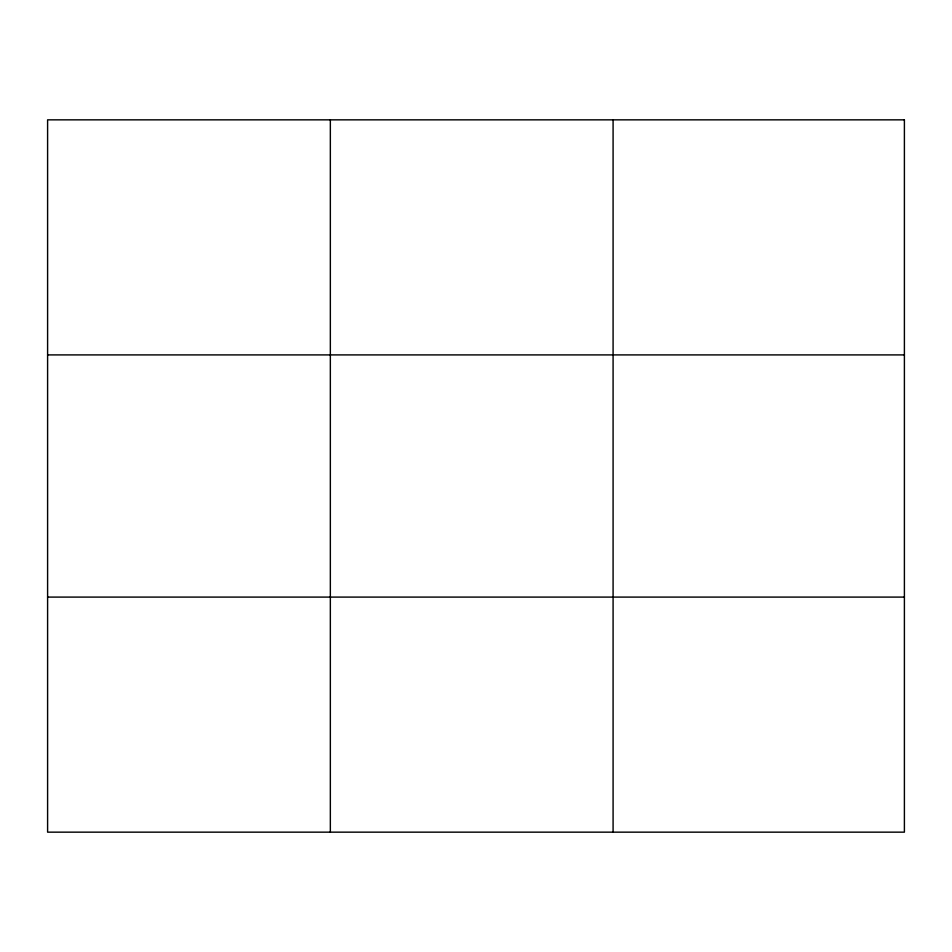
<?xml version="1.0" encoding="UTF-8"?>
<svg xmlns="http://www.w3.org/2000/svg" width="952" height="952" viewBox="0 0 952 952"><rect width="100%" height="100%" fill="white"/><g stroke="black" fill="none" stroke-linecap="round" stroke-linejoin="round"><path stroke-width="1.43" d="M330.344 832.155L330.344 119.845M613.088 832.155L613.088 119.845M47.6 354.906L904.4 354.906M47.6 597.094L904.4 597.094M904.4 119.845L904.4 832.155L47.6 832.155L47.6 119.845L904.4 119.845"/></g></svg>
